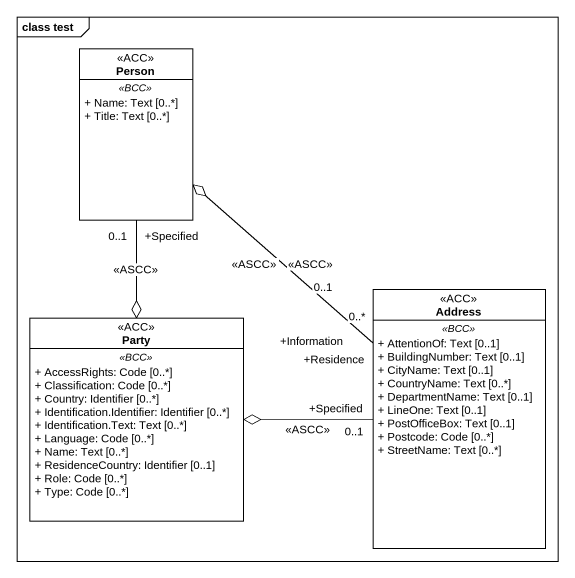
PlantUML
@startuml
mainframe class test
hide circle
hide empty members
skinparam classAttributeIconSize 0
class "Person" as Person_ <<ACC>> {
  .. <<BCC>> ..
  + Name: Text [0..*]
  + Title: Text [0..*]
}
class Address <<ACC>> {
  .. <<BCC>> ..
  + AttentionOf: Text [0..1]
  + BuildingNumber: Text [0..1]
  + CityName: Text [0..1]
  + CountryName: Text [0..*]
  + DepartmentName: Text [0..1]
  + LineOne: Text [0..1]
  + PostOfficeBox: Text [0..1]
  + Postcode: Code [0..*]
  + StreetName: Text [0..*]
}
class Party <<ACC>> {
  .. <<BCC>> ..
  + AccessRights: Code [0..*]
  + Classification: Code [0..*]
  + Country: Identifier [0..*]
  + Identification.Identifier: Identifier [0..*]
  + Identification.Text: Text [0..*]
  + Language: Code [0..*]
  + Name: Text [0..*]
  + ResidenceCountry: Identifier [0..1]
  + Role: Code [0..*]
  + Type: Code [0..*]
}
Address "+Residence\n0..*" -up-o Person_ : <<ASCC>>
Address "+Information\n0..1" -up-o Person_ : <<ASCC>>
Party o-up- "+Specified\n0..1" Person_ : <<ASCC>>
Party o-right- "+Specified\n0..1" Address : <<ASCC>>
@enduml
